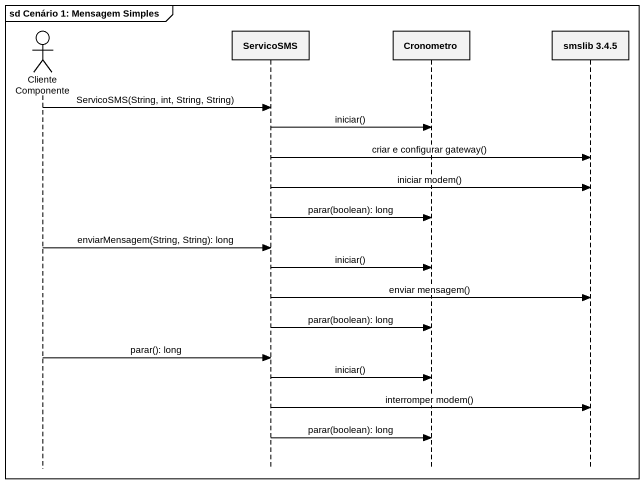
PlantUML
@startuml
mainframe sd Cenário 1: Mensagem Simples
hide footbox
actor "Cliente Componente" as Cliente_Componente
participant ServicoSMS
participant Cronometro
participant "smslib 3.4.5" as smslib_3_4_5

Cliente_Componente -> ServicoSMS : ServicoSMS(String, int, String, String)
ServicoSMS -> Cronometro : iniciar()
ServicoSMS -> smslib_3_4_5 : criar e configurar gateway()
ServicoSMS -> smslib_3_4_5 : iniciar modem()
ServicoSMS -> Cronometro : parar(boolean): long
Cliente_Componente -> ServicoSMS : enviarMensagem(String, String): long
ServicoSMS -> Cronometro : iniciar()
ServicoSMS -> smslib_3_4_5 : enviar mensagem()
ServicoSMS -> Cronometro : parar(boolean): long
Cliente_Componente -> ServicoSMS : parar(): long
ServicoSMS -> Cronometro : iniciar()
ServicoSMS -> smslib_3_4_5 : interromper modem()
ServicoSMS -> Cronometro : parar(boolean): long
@enduml
